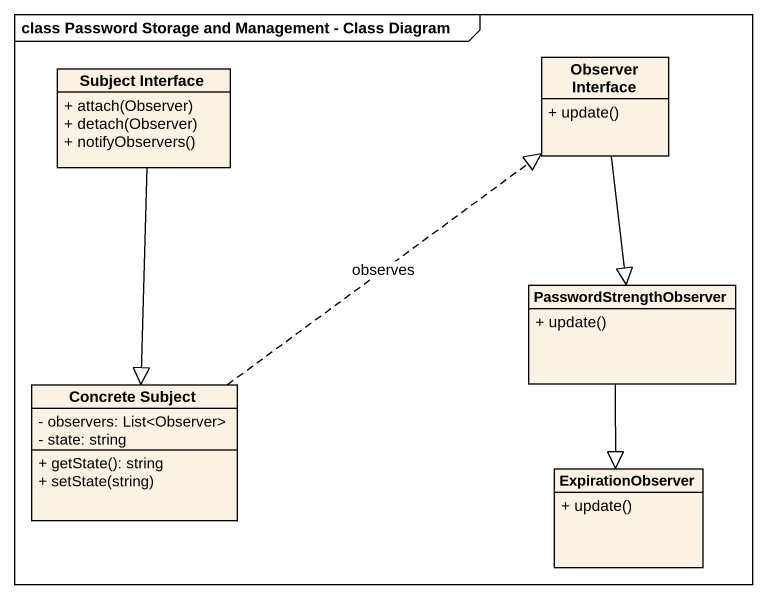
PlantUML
@startuml
mainframe class Password Storage and Management - Class Diagram
hide circle
hide empty members
skinparam classAttributeIconSize 0
class "Subject Interface" as Subject_Interface {
  + attach(Observer)
  + detach(Observer)
  + notifyObservers()
}
class "Observer Interface" as Observer_Interface {
  + update()
}
class PasswordStrengthObserver {
  + update()
}
class "Concrete Subject" as Concrete_Subject {
  - observers: List<Observer>
  - state: string
  + getState(): string
  + setState(string)
}
class ExpirationObserver {
  + update()
}
Subject_Interface --|> Concrete_Subject
Observer_Interface --|> PasswordStrengthObserver
PasswordStrengthObserver --|> ExpirationObserver
Concrete_Subject .up.|> Observer_Interface : observes
@enduml
